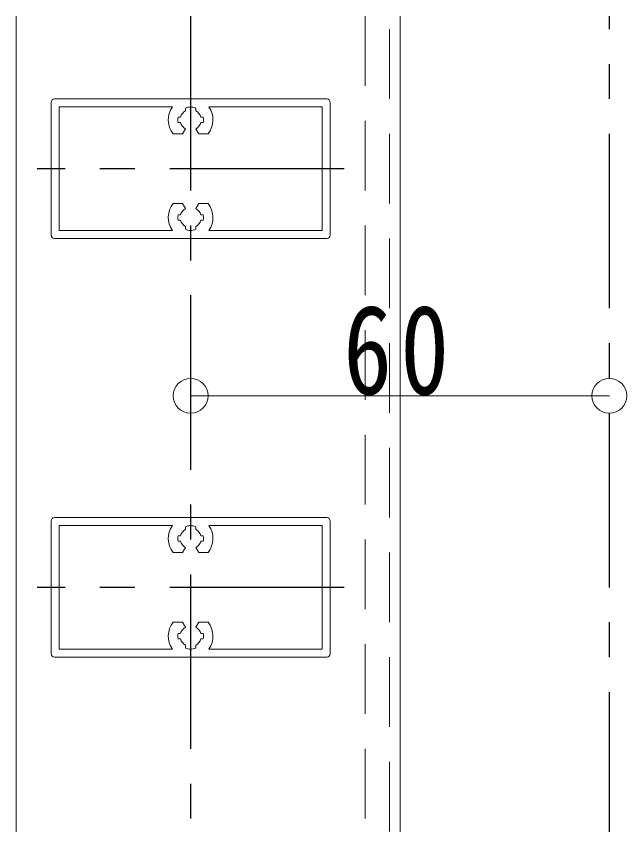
# Model space of a CAD drawing. Units: millimetres, scale not verified. Extents: x -1050 to 1050, y -742 to 742.
# Drawn here: x -237 to -149.5, y -165.8 to -49.9 of the extents above; entities that cross this region are included whole.
import ezdxf

# ---------------------------------------------------------------- set-up
doc = ezdxf.new("R2010")
doc.units = ezdxf.units.MM
doc.header["$LTSCALE"] = 5
doc.linetypes.add('CHAIN1', pattern=[8, 5, -1, 1, -1])
doc.linetypes.add('DASHED2', pattern=[3, 2, -1])
doc.layers.add('0-0_通り芯', color=7, linetype='CHAIN1')
for name, color, linetype, lineweight in [('0-3_寸法', 54, 'Continuous', 20), ('0-4_手摺部材', 92, 'Continuous', 20), ('0-5_手すり子', 12, 'Continuous', 20)]:
    doc.layers.add(name, color=color, linetype=linetype, lineweight=lineweight)
doc.styles.add('ＭＳ ゴシック', font='')
doc.styles.get('ＭＳ ゴシック').set_extended_font_data('MS Gothic')

# ---------------------------------------------------------------- blocks, each defined once
blk = doc.blocks.new('dimension_origin')
at = {"color": 0, "linetype": 'Continuous', "lineweight": -2}
blk.add_circle((0, 0), 1.25, dxfattribs=at)

msp = doc.modelspace()

# ---------------------------------------------------------------- linework, layer by layer
at = {"layer": '0-0_通り芯'}
for p, q in [((-211.98, -49.936), (-211.98, -276.504)), ((-151.98, -411.793), (-151.98, -49.936)), ((-189.98, -71.793), (-233.98, -71.793)), ((-189.98, -131.793), (-233.98, -131.793))]:
    msp.add_line(p, q, dxfattribs=at)
at = {"layer": '0-3_寸法'}
msp.add_line((-151.98, -104.343), (-211.98, -104.343), dxfattribs=at)
at = {"layer": '0-4_手摺部材'}
for p, q in [((-236.98, -270.793), (-236.98, -49.936)), ((-181.98, -49.936), (-181.98, -270.793))]:
    msp.add_line(p, q, dxfattribs=at)
at = {"layer": '0-4_手摺部材', "linetype": 'DASHED2'}
for p, q in [((-186.98, -49.936), (-186.98, -271.793)), ((-183.48, -271.793), (-183.48, -49.936))]:
    msp.add_line(p, q, dxfattribs=at)
at = {"layer": '0-5_手すり子'}
for p, q in [((-231.98, -62.293), (-231.98, -71.793)), ((-211.98, -61.793), (-231.48, -61.793)), ((-211.98, -61.793), (-192.48, -61.793)), ((-191.98, -62.293), (-191.98, -71.793)), ((-230.83, -62.943), (-230.83, -71.793)), ((-214.591, -62.943), (-230.83, -62.943)), ((-212.73, -63.102), (-212.73, -63.494)), ((-211.23, -63.102), (-211.23, -63.494)), ((-209.369, -62.943), (-193.13, -62.943)), ((-193.13, -62.943), (-193.13, -71.793)), ((-213.429, -64.405), (-213.789, -64.405)), ((-210.531, -64.405), (-210.171, -64.405)), ((-213.429, -65.181), (-213.789, -65.181)), ((-210.531, -65.181), (-210.171, -65.181)), ((-213.135, -66.793), (-214.478, -66.793)), ((-213.135, -66.793), (-212.73, -66.092)), ((-210.825, -66.793), (-211.23, -66.092)), ((-210.825, -66.793), (-209.482, -66.793)), ((-231.98, -81.293), (-231.98, -71.793)), ((-230.83, -80.643), (-230.83, -71.793)), ((-193.13, -80.643), (-193.13, -71.793)), ((-191.98, -81.293), (-191.98, -71.793)), ((-213.135, -76.793), (-214.478, -76.793)), ((-213.135, -76.793), (-212.73, -77.494)), ((-210.825, -76.793), (-211.23, -77.494)), ((-210.825, -76.793), (-209.482, -76.793)), ((-213.429, -78.405), (-213.789, -78.405)), ((-210.531, -78.405), (-210.171, -78.405)), ((-213.429, -79.181), (-213.789, -79.181)), ((-210.531, -79.181), (-210.171, -79.181)), ((-214.591, -80.643), (-230.83, -80.643)), ((-212.73, -80.484), (-212.73, -80.092)), ((-211.23, -80.484), (-211.23, -80.092)), ((-209.369, -80.643), (-193.13, -80.643)), ((-211.98, -81.793), (-231.48, -81.793)), ((-211.98, -81.793), (-192.48, -81.793)), ((-231.98, -122.293), (-231.98, -131.793)), ((-211.98, -121.793), (-231.48, -121.793)), ((-211.98, -121.793), (-192.48, -121.793)), ((-191.98, -122.293), (-191.98, -131.793)), ((-230.83, -122.943), (-230.83, -131.793)), ((-214.591, -122.943), (-230.83, -122.943)), ((-212.73, -123.102), (-212.73, -123.494)), ((-211.23, -123.102), (-211.23, -123.494)), ((-209.369, -122.943), (-193.13, -122.943)), ((-193.13, -122.943), (-193.13, -131.793)), ((-213.429, -124.405), (-213.789, -124.405)), ((-210.531, -124.405), (-210.171, -124.405)), ((-213.429, -125.181), (-213.789, -125.181)), ((-213.135, -126.793), (-212.73, -126.092)), ((-210.825, -126.793), (-211.23, -126.092)), ((-210.531, -125.181), (-210.171, -125.181)), ((-213.135, -126.793), (-214.478, -126.793)), ((-210.825, -126.793), (-209.482, -126.793)), ((-231.98, -141.293), (-231.98, -131.793)), ((-230.83, -140.643), (-230.83, -131.793)), ((-193.13, -140.643), (-193.13, -131.793)), ((-191.98, -141.293), (-191.98, -131.793)), ((-213.135, -136.793), (-214.478, -136.793)), ((-213.135, -136.793), (-212.73, -137.494)), ((-210.825, -136.793), (-211.23, -137.494)), ((-210.825, -136.793), (-209.482, -136.793)), ((-213.429, -138.405), (-213.789, -138.405)), ((-210.531, -138.405), (-210.171, -138.405)), ((-213.429, -139.181), (-213.789, -139.181)), ((-212.73, -140.484), (-212.73, -140.092)), ((-211.23, -140.484), (-211.23, -140.092)), ((-210.531, -139.181), (-210.171, -139.181)), ((-214.591, -140.643), (-230.83, -140.643)), ((-209.369, -140.643), (-193.13, -140.643)), ((-211.98, -141.793), (-231.48, -141.793)), ((-211.98, -141.793), (-192.48, -141.793))]:
    msp.add_line(p, q, dxfattribs=at)
for centre, radius, start, end in [((-231.48, -62.293), 0.5, 90, 180), ((-192.48, -62.293), 0.5, 0, 90), ((-211.98, -64.793), 3.2, 144.68123, 218.68219), ((-211.98, -64.793), 1.5, 120.00002, 165.00007), ((-211.98, -64.793), 1.85, 90, 113.91655), ((-211.98, -64.793), 1.85, 66.08345, 90), ((-211.98, -64.793), 1.5, 14.99993, 59.99998), ((-211.98, -64.793), 3.2, 321.31781, 35.31877), ((-211.98, -64.793), 1.85, 167.8863, 192.11381), ((-211.98, -64.793), 1.85, 347.88619, 12.1137), ((-211.98, -64.793), 1.5, 195.00008, 240.00002), ((-211.98, -64.793), 1.5, 299.99998, 344.99992), ((-211.98, -78.793), 3.2, 141.31781, 215.31877), ((-211.98, -78.793), 1.5, 119.99998, 164.99992), ((-211.98, -78.793), 1.5, 15.00008, 60.00002), ((-211.98, -78.793), 3.2, 324.68123, 38.68219), ((-211.98, -78.793), 1.85, 167.88619, 192.1137), ((-211.98, -78.793), 1.85, 347.8863, 12.11381), ((-211.98, -78.793), 1.5, 194.99993, 239.99998), ((-211.98, -78.793), 1.5, 300.00002, 345.00007), ((-211.98, -78.793), 1.85, 246.08345, 270), ((-211.98, -78.793), 1.85, 270, 293.91655), ((-231.48, -81.293), 0.5, 180, 270), ((-192.48, -81.293), 0.5, 270, 360), ((-231.48, -122.293), 0.5, 90, 180), ((-192.48, -122.293), 0.5, 0, 90), ((-211.98, -124.793), 3.2, 144.68123, 218.68219), ((-211.98, -124.793), 1.5, 120.00002, 165.00007), ((-211.98, -124.793), 1.85, 90, 113.91655), ((-211.98, -124.793), 1.85, 66.08345, 90), ((-211.98, -124.793), 1.5, 14.99993, 59.99998), ((-211.98, -124.793), 3.2, 321.31781, 35.31877), ((-211.98, -124.793), 1.85, 167.8863, 192.11381), ((-211.98, -124.793), 1.85, 347.88619, 12.1137), ((-211.98, -124.793), 1.5, 195.00008, 240.00002), ((-211.98, -124.793), 1.5, 299.99998, 344.99992), ((-211.98, -138.793), 3.2, 141.31781, 215.31877), ((-211.98, -138.793), 1.5, 119.99998, 164.99992), ((-211.98, -138.793), 1.5, 15.00008, 60.00002), ((-211.98, -138.793), 3.2, 324.68123, 38.68219), ((-211.98, -138.793), 1.85, 167.88619, 192.1137), ((-211.98, -138.793), 1.85, 347.8863, 12.11381), ((-211.98, -138.793), 1.5, 194.99993, 239.99998), ((-211.98, -138.793), 1.5, 300.00002, 345.00007), ((-231.48, -141.293), 0.5, 180, 270), ((-211.98, -138.793), 1.85, 246.08345, 270), ((-211.98, -138.793), 1.85, 270, 293.91655), ((-192.48, -141.293), 0.5, 270, 360)]:
    msp.add_arc(centre, radius, start, end, dxfattribs=at)

# ---------------------------------------------------------------- block references
at = {"layer": '0-3_寸法', "xscale": 2, "yscale": 2, "rotation": 180}
msp.add_blockref('dimension_origin', (-211.98, -104.343), dxfattribs=at)
at = {"layer": '0-3_寸法', "xscale": 2, "yscale": 2}
msp.add_blockref('dimension_origin', (-151.98, -104.343), dxfattribs=at)

# ---------------------------------------------------------------- texts
at = {"layer": '0-3_寸法', "insert": (-190.105, -104.343), "char_height": 12.83, "attachment_point": 7, "style": 'ＭＳ ゴシック'}
msp.add_mtext('\\T1.17;\\W0.8;60', dxfattribs=at)

doc.saveas('drawing.dxf')
